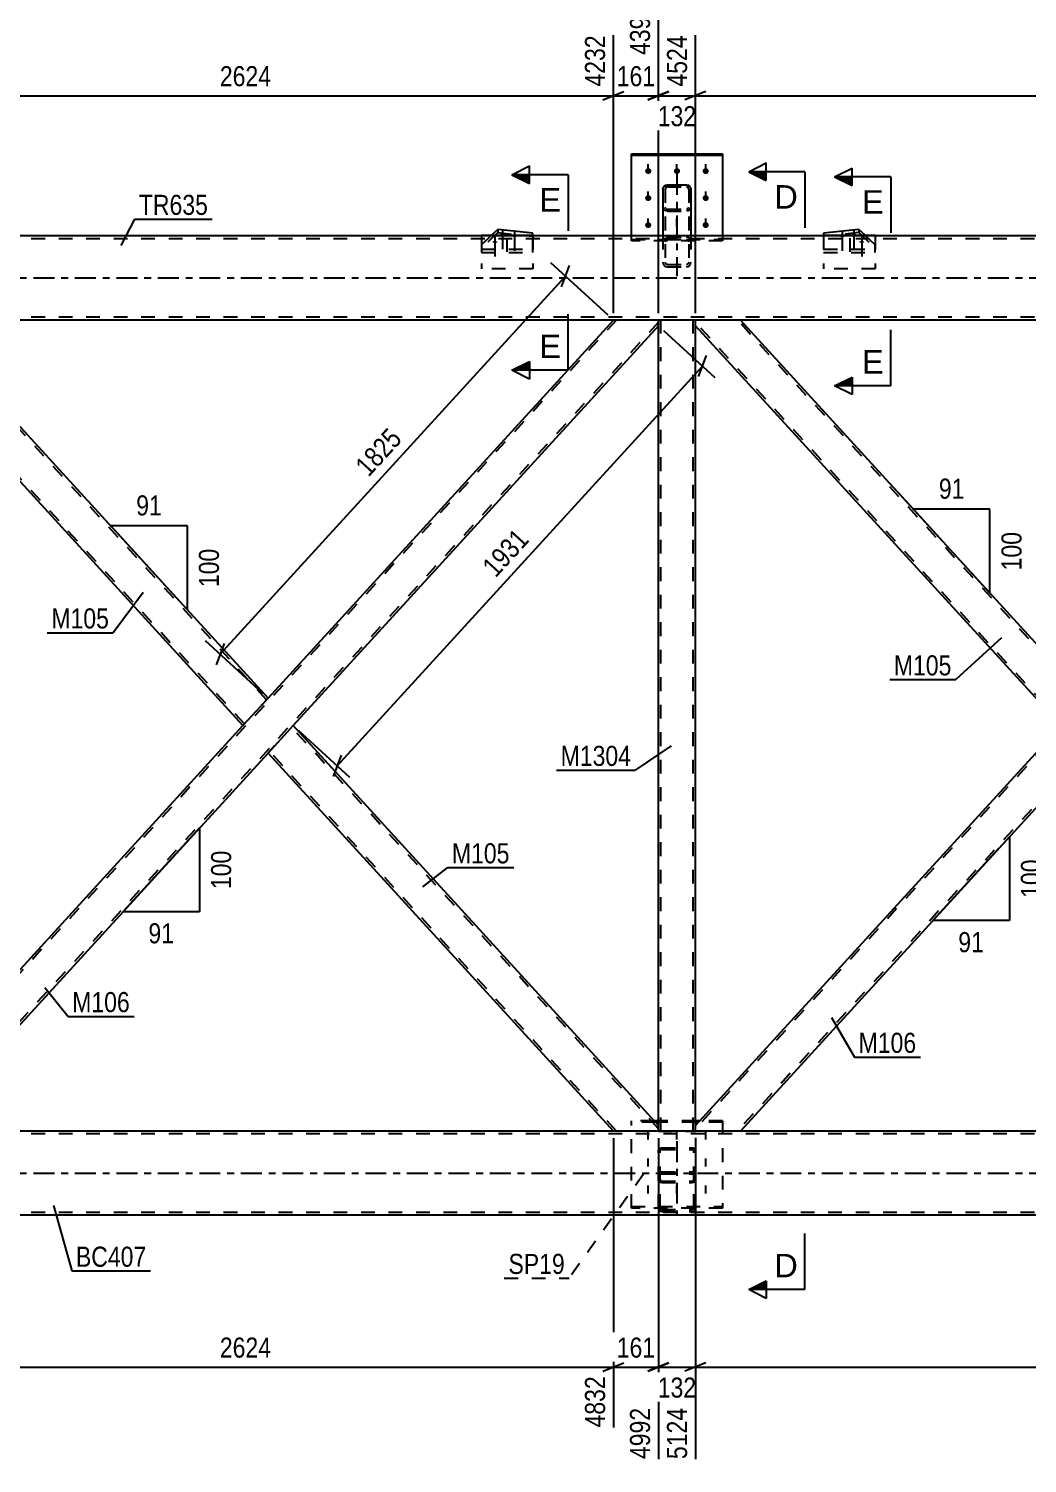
# Model space of a CAD drawing. Header units: millimetres. Extents: x 0 to 841, y 0 to 594.
# Drawn here: x 205 to 347.5, y 286.8 to 491.2 of the extents above; entities that cross this region are included whole.
import ezdxf

# ---------------------------------------------------------------- set-up
doc = ezdxf.new("R2010")
doc.units = ezdxf.units.MM
doc.linetypes.add('DXK_LINE_DOT2', pattern=[3.9198, 1.9599, -1.9599])
doc.linetypes.add('DXK_LINE_DOT3', pattern=[5.9187, 2.979, -0.9799, 0.9799, -0.9799])
doc.styles.add('Arial', font='ARIAL.TTF', dxfattribs={"height": 0.2})
doc.styles.add('Arial Narrow', font='ARIALN.TTF', dxfattribs={"height": 0.2})

# ---------------------------------------------------------------- blocks, each defined once
blk = doc.blocks.new('Part-122570250-1605 - 1510')
at = {"color": 2, "linetype": 'Continuous'}
for p, q in [((318.42, 461.79), (318.42, 461.71)), ((318.42, 461.79), (325.78, 461.79)), ((325.78, 461.79), (325.78, 461.71))]:
    blk.add_line(p, q, dxfattribs=at)
at = {"color": 7, "linetype": 'DXK_LINE_DOT2'}
for p, q in [((318.42, 461.71), (318.42, 456.99)), ((325.78, 461.71), (325.78, 456.99)), ((325.78, 456.99), (318.42, 456.99))]:
    blk.add_line(p, q, dxfattribs=at)
blk = doc.blocks.new('Bolt-122570250-1542 - 1510')
at = {"linetype": 'Continuous'}
for points in [[(271.54, 460.72), (271.46, 460.73), (271.39, 460.73), (271.32, 460.75), (271.27, 460.76), (271.22, 460.79), (271.19, 460.81), (271.18, 460.83), (271.18, 460.86), (271.19, 460.89), (271.22, 460.91), (271.27, 460.93), (271.32, 460.95), (271.39, 460.96), (271.46, 460.97), (271.54, 460.97), (271.61, 460.97), (271.68, 460.96), (271.75, 460.95), (271.8, 460.93), (271.85, 460.91), (271.88, 460.89), (271.89, 460.86), (271.89, 460.83), (271.88, 460.81), (271.85, 460.79), (271.8, 460.76), (271.75, 460.75), (271.68, 460.73), (271.61, 460.73)], [(272.63, 461.75), (272.56, 461.76), (272.49, 461.76), (272.42, 461.78), (272.36, 461.79), (272.32, 461.81), (272.29, 461.84), (272.27, 461.86), (272.27, 461.89), (272.29, 461.91), (272.32, 461.94), (272.36, 461.96), (272.42, 461.98), (272.49, 461.99), (272.56, 462), (272.63, 462), (272.71, 462), (272.78, 461.99), (272.84, 461.98), (272.9, 461.96), (272.94, 461.94), (272.97, 461.91), (272.99, 461.89), (272.99, 461.86), (272.97, 461.84), (272.94, 461.81), (272.9, 461.79), (272.84, 461.78), (272.78, 461.76), (272.71, 461.76)], [(274.32, 461.54), (274.25, 461.54), (274.18, 461.55), (274.11, 461.57), (274.06, 461.58), (274.01, 461.6), (273.98, 461.63), (273.97, 461.65), (273.97, 461.68), (273.98, 461.7), (274.01, 461.73), (274.06, 461.75), (274.11, 461.76), (274.18, 461.78), (274.25, 461.79), (274.32, 461.79), (274.4, 461.79), (274.47, 461.78), (274.53, 461.76), (274.59, 461.75), (274.63, 461.73), (274.67, 461.7), (274.68, 461.68), (274.68, 461.65), (274.67, 461.63), (274.63, 461.6), (274.59, 461.58), (274.53, 461.57), (274.47, 461.55), (274.4, 461.54)]]:
    blk.add_hatch(color=1, dxfattribs=at).paths.add_polyline_path(points)
at = {"color": 1, "linetype": 'Continuous'}
for p, q in [((272.63, 462.63), (272.63, 459.81)), ((274.32, 462.42), (274.32, 459.6)), ((271.54, 461.6), (271.54, 458.78))]:
    blk.add_line(p, q, dxfattribs=at)
at = {"color": 1, "linetype": 'DXK_LINE_DOT2'}
blk.add_line((273.23, 461.39), (273.23, 458.57), dxfattribs=at)
blk = doc.blocks.new('Part-122570250-1672 - 1510')
at = {"color": 7, "linetype": 'DXK_LINE_DOT2'}
for p, q in [((405.54, 449.71), (300.14, 334.44)), ((411.53, 449.39), (306.13, 334.11)), ((411.53, 449.71), (405.11, 449.71)), ((355.84, 395.82), (352.26, 391.91)), ((359.41, 391.91), (355.84, 388)), ((306.57, 334.11), (300.14, 334.11))]:
    blk.add_line(p, q, dxfattribs=at)
at = {"color": 2, "linetype": 'Continuous'}
for p, q in [((405.11, 449.71), (355.84, 395.82)), ((411.53, 448.91), (359.41, 391.91)), ((411.53, 448.91), (411.53, 449.71)), ((352.26, 391.91), (300.14, 334.91)), ((355.84, 388), (306.57, 334.11)), ((300.14, 334.11), (300.14, 334.91))]:
    blk.add_line(p, q, dxfattribs=at)
blk = doc.blocks.new('Bolt-122570250-1544 - 1510')
at = {"color": 1, "linetype": 'DXK_LINE_DOT2'}
for p, q in [((293.4, 332.92), (293.4, 334.06)), ((297.5, 332.92), (297.5, 334.06)), ((301.6, 332.92), (301.6, 334.06)), ((293.4, 329.07), (293.4, 330.21)), ((301.6, 329.07), (301.6, 330.21)), ((293.4, 325.22), (293.4, 326.35)), ((297.5, 325.22), (297.5, 326.35)), ((301.6, 325.22), (301.6, 326.35))]:
    blk.add_line(p, q, dxfattribs=at)
blk = doc.blocks.new('Part-122570250-1600 - 1510')
at = {"color": 2, "linetype": 'Continuous'}
for p, q in [((269.6, 461.79), (269.6, 461.71)), ((269.6, 461.79), (276.96, 461.79)), ((276.96, 461.79), (276.96, 461.71))]:
    blk.add_line(p, q, dxfattribs=at)
at = {"color": 7, "linetype": 'DXK_LINE_DOT2'}
for p, q in [((269.6, 461.71), (269.6, 456.99)), ((276.96, 461.71), (276.96, 456.99)), ((276.96, 456.99), (269.6, 456.99))]:
    blk.add_line(p, q, dxfattribs=at)
blk = doc.blocks.new('Bolt-122570250-1543 - 1510')
at = {"linetype": 'Continuous'}
for points in [[(293.4, 471.36), (293.49, 471.35), (293.58, 471.33), (293.66, 471.28), (293.73, 471.23), (293.78, 471.16), (293.82, 471.08), (293.84, 470.99), (293.84, 470.91), (293.82, 470.82), (293.78, 470.74), (293.73, 470.67), (293.66, 470.61), (293.58, 470.57), (293.49, 470.54), (293.4, 470.54), (293.31, 470.54), (293.22, 470.57), (293.14, 470.61), (293.07, 470.67), (293.02, 470.74), (292.98, 470.82), (292.96, 470.91), (292.96, 470.99), (292.98, 471.08), (293.02, 471.16), (293.07, 471.23), (293.14, 471.28), (293.22, 471.33), (293.31, 471.35)], [(297.5, 471.36), (297.59, 471.35), (297.68, 471.33), (297.76, 471.28), (297.83, 471.23), (297.88, 471.16), (297.92, 471.08), (297.94, 470.99), (297.94, 470.91), (297.92, 470.82), (297.88, 470.74), (297.83, 470.67), (297.76, 470.61), (297.68, 470.57), (297.59, 470.54), (297.5, 470.54), (297.41, 470.54), (297.32, 470.57), (297.24, 470.61), (297.17, 470.67), (297.12, 470.74), (297.08, 470.82), (297.06, 470.91), (297.06, 470.99), (297.08, 471.08), (297.12, 471.16), (297.17, 471.23), (297.24, 471.28), (297.32, 471.33), (297.41, 471.35)], [(301.6, 471.36), (301.69, 471.35), (301.78, 471.33), (301.86, 471.28), (301.93, 471.23), (301.98, 471.16), (302.02, 471.08), (302.04, 470.99), (302.04, 470.91), (302.02, 470.82), (301.98, 470.74), (301.93, 470.67), (301.86, 470.61), (301.78, 470.57), (301.69, 470.54), (301.6, 470.54), (301.51, 470.54), (301.42, 470.57), (301.34, 470.61), (301.27, 470.67), (301.22, 470.74), (301.18, 470.82), (301.16, 470.91), (301.16, 470.99), (301.18, 471.08), (301.22, 471.16), (301.27, 471.23), (301.34, 471.28), (301.42, 471.33), (301.51, 471.35)], [(293.4, 467.51), (293.49, 467.5), (293.58, 467.47), (293.66, 467.43), (293.73, 467.37), (293.78, 467.3), (293.82, 467.22), (293.84, 467.14), (293.84, 467.05), (293.82, 466.97), (293.78, 466.89), (293.73, 466.82), (293.66, 466.76), (293.58, 466.72), (293.49, 466.69), (293.4, 466.68), (293.31, 466.69), (293.22, 466.72), (293.14, 466.76), (293.07, 466.82), (293.02, 466.89), (292.98, 466.97), (292.96, 467.05), (292.96, 467.14), (292.98, 467.22), (293.02, 467.3), (293.07, 467.37), (293.14, 467.43), (293.22, 467.47), (293.31, 467.5)], [(301.6, 467.51), (301.69, 467.5), (301.78, 467.47), (301.86, 467.43), (301.93, 467.37), (301.98, 467.3), (302.02, 467.22), (302.04, 467.14), (302.04, 467.05), (302.02, 466.97), (301.98, 466.89), (301.93, 466.82), (301.86, 466.76), (301.78, 466.72), (301.69, 466.69), (301.6, 466.68), (301.51, 466.69), (301.42, 466.72), (301.34, 466.76), (301.27, 466.82), (301.22, 466.89), (301.18, 466.97), (301.16, 467.05), (301.16, 467.14), (301.18, 467.22), (301.22, 467.3), (301.27, 467.37), (301.34, 467.43), (301.42, 467.47), (301.51, 467.5)], [(293.4, 463.66), (293.49, 463.65), (293.58, 463.62), (293.66, 463.58), (293.73, 463.52), (293.78, 463.45), (293.82, 463.37), (293.84, 463.29), (293.84, 463.2), (293.82, 463.12), (293.78, 463.04), (293.73, 462.97), (293.66, 462.91), (293.58, 462.87), (293.49, 462.84), (293.4, 462.83), (293.31, 462.84), (293.22, 462.87), (293.14, 462.91), (293.07, 462.97), (293.02, 463.04), (292.98, 463.12), (292.96, 463.2), (292.96, 463.29), (292.98, 463.37), (293.02, 463.45), (293.07, 463.52), (293.14, 463.58), (293.22, 463.62), (293.31, 463.65)], [(301.6, 463.66), (301.69, 463.65), (301.78, 463.62), (301.86, 463.58), (301.93, 463.52), (301.98, 463.45), (302.02, 463.37), (302.04, 463.29), (302.04, 463.2), (302.02, 463.12), (301.98, 463.04), (301.93, 462.97), (301.86, 462.91), (301.78, 462.87), (301.69, 462.84), (301.6, 462.83), (301.51, 462.84), (301.42, 462.87), (301.34, 462.91), (301.27, 462.97), (301.22, 463.04), (301.18, 463.12), (301.16, 463.2), (301.16, 463.29), (301.18, 463.37), (301.22, 463.45), (301.27, 463.52), (301.34, 463.58), (301.42, 463.62), (301.51, 463.65)]]:
    blk.add_hatch(color=1, dxfattribs=at).paths.add_polyline_path(points)
at = {"color": 1, "linetype": 'Continuous'}
for p, q in [((293.4, 470.77), (293.4, 471.91)), ((297.5, 470.77), (297.5, 471.91)), ((301.6, 470.77), (301.6, 471.91)), ((293.4, 466.92), (293.4, 468.05)), ((301.6, 466.92), (301.6, 468.05)), ((293.4, 463.07), (293.4, 464.2)), ((301.6, 463.07), (301.6, 464.2))]:
    blk.add_line(p, q, dxfattribs=at)
at = {"color": 1, "linetype": 'DXK_LINE_DOT2'}
blk.add_line((297.5, 463.07), (297.5, 464.2), dxfattribs=at)
blk = doc.blocks.new('Bolt-122570250-1545 - 1510')
at = {"linetype": 'Continuous'}
for points in [[(321.06, 461.54), (320.98, 461.54), (320.91, 461.55), (320.85, 461.56), (320.79, 461.58), (320.75, 461.6), (320.72, 461.63), (320.7, 461.65), (320.7, 461.68), (320.72, 461.7), (320.75, 461.73), (320.79, 461.75), (320.85, 461.76), (320.91, 461.78), (320.98, 461.78), (321.06, 461.79), (321.13, 461.78), (321.2, 461.78), (321.27, 461.76), (321.33, 461.75), (321.37, 461.73), (321.4, 461.7), (321.42, 461.68), (321.42, 461.65), (321.4, 461.63), (321.37, 461.6), (321.33, 461.58), (321.27, 461.56), (321.2, 461.55), (321.13, 461.54)], [(322.75, 461.75), (322.67, 461.76), (322.6, 461.76), (322.54, 461.78), (322.48, 461.79), (322.44, 461.81), (322.41, 461.84), (322.39, 461.86), (322.39, 461.89), (322.41, 461.91), (322.44, 461.94), (322.48, 461.96), (322.54, 461.98), (322.6, 461.99), (322.67, 462), (322.75, 462), (322.82, 462), (322.9, 461.99), (322.96, 461.98), (323.02, 461.96), (323.06, 461.94), (323.09, 461.91), (323.11, 461.89), (323.11, 461.86), (323.09, 461.84), (323.06, 461.81), (323.02, 461.79), (322.96, 461.78), (322.9, 461.76), (322.82, 461.76)], [(323.85, 460.72), (323.77, 460.73), (323.7, 460.73), (323.63, 460.75), (323.58, 460.76), (323.53, 460.79), (323.5, 460.81), (323.49, 460.83), (323.49, 460.86), (323.5, 460.89), (323.53, 460.91), (323.58, 460.93), (323.63, 460.95), (323.7, 460.96), (323.77, 460.97), (323.85, 460.97), (323.92, 460.97), (323.99, 460.96), (324.06, 460.95), (324.11, 460.93), (324.16, 460.91), (324.19, 460.89), (324.2, 460.86), (324.2, 460.83), (324.19, 460.81), (324.16, 460.79), (324.11, 460.76), (324.06, 460.75), (323.99, 460.73), (323.92, 460.73)]]:
    blk.add_hatch(color=1, dxfattribs=at).paths.add_polyline_path(points)
at = {"color": 1, "linetype": 'Continuous'}
for p, q in [((321.06, 462.42), (321.06, 459.6)), ((322.75, 462.63), (322.75, 459.81)), ((323.85, 461.6), (323.85, 458.78))]:
    blk.add_line(p, q, dxfattribs=at)
at = {"color": 1, "linetype": 'DXK_LINE_DOT2'}
blk.add_line((322.15, 461.39), (322.15, 458.57), dxfattribs=at)
blk = doc.blocks.new('Part-122570250-1610 - 1510')
at = {"color": 7, "linetype": 'DXK_LINE_DOT2'}
for p, q in [((291, 323.14), (291, 335.58)), ((294.25, 335.58), (291, 335.58)), ((300.14, 335.58), (294.86, 335.58)), ((304, 335.58), (300.75, 335.58)), ((304, 335.58), (304, 323.14)), ((294.45, 335.36), (291, 335.36)), ((300.14, 335.36), (294.86, 335.36)), ((304, 335.36), (300.55, 335.36)), ((291, 323.36), (304, 323.36)), ((304, 323.14), (291, 323.14))]:
    blk.add_line(p, q, dxfattribs=at)
at = {"color": 2, "linetype": 'Continuous'}
for p, q in [((294.86, 335.58), (294.25, 335.58)), ((300.75, 335.58), (300.14, 335.58)), ((294.86, 335.36), (294.45, 335.36)), ((300.55, 335.36), (300.14, 335.36))]:
    blk.add_line(p, q, dxfattribs=at)
blk = doc.blocks.new('Part-122570250-1611 - 1510')
at = {"color": 2, "linetype": 'Continuous'}
for p, q in [((291, 461.71), (291, 473.42)), ((291, 473.42), (304, 473.42)), ((291, 473.2), (304, 473.2)), ((304, 473.42), (304, 461.71))]:
    blk.add_line(p, q, dxfattribs=at)
at = {"color": 7, "linetype": 'DXK_LINE_DOT2'}
for p, q in [((291, 460.99), (291, 461.71)), ((291, 461.21), (304, 461.21)), ((304, 460.99), (291, 460.99)), ((304, 461.71), (304, 460.99))]:
    blk.add_line(p, q, dxfattribs=at)
blk = doc.blocks.new('Part-122570250-1612 - 1510')
at = {"color": 7, "linetype": 'DXK_LINE_DOT2'}
for p, q in [((294.86, 331.28), (294.9, 331.45)), ((294.86, 323.17), (294.86, 331.28)), ((294.9, 331.45), (295, 331.6)), ((295, 331.6), (295.16, 331.7)), ((295.12, 331.36), (295.1, 331.28)), ((295.1, 323.17), (295.1, 331.28)), ((295.17, 331.44), (295.12, 331.36)), ((295.16, 331.7), (295.34, 331.73)), ((295.25, 331.49), (295.17, 331.44)), ((295.34, 331.5), (295.25, 331.49)), ((295.34, 331.73), (299.66, 331.73)), ((295.34, 331.5), (299.66, 331.5)), ((299.66, 331.73), (299.85, 331.7)), ((299.75, 331.49), (299.66, 331.5)), ((299.83, 331.44), (299.75, 331.49)), ((299.88, 331.36), (299.83, 331.44)), ((299.85, 331.7), (300, 331.6)), ((299.9, 331.28), (299.88, 331.36)), ((299.9, 323.17), (299.9, 331.28)), ((300, 331.6), (300.1, 331.45)), ((300.1, 331.45), (300.14, 331.28)), ((300.14, 323.17), (300.14, 331.28)), ((294.9, 327.97), (294.86, 327.77)), ((294.9, 327.05), (294.86, 327.22)), ((295.1, 327.77), (295.12, 327.87)), ((295.1, 327.22), (295.12, 327.13)), ((295.12, 327.87), (295.17, 327.95)), ((295.34, 328.28), (295.16, 328.24)), ((295.17, 327.95), (295.25, 328.01)), ((295.25, 328.01), (295.34, 328.03)), ((295.34, 328.28), (299.66, 328.28)), ((295.34, 328.03), (299.66, 328.03)), ((299.85, 328.24), (299.66, 328.28)), ((299.66, 328.03), (299.75, 328.01)), ((299.75, 328.01), (299.83, 327.95)), ((299.83, 327.95), (299.88, 327.87)), ((299.88, 327.87), (299.9, 327.77)), ((299.88, 327.13), (299.9, 327.22)), ((300.14, 327.77), (300.1, 327.97)), ((300.14, 327.22), (300.1, 327.05)), ((295, 326.9), (294.9, 327.05)), ((295.16, 326.8), (295, 326.9)), ((295.12, 327.13), (295.17, 327.06)), ((295.34, 326.77), (295.16, 326.8)), ((295.17, 327.06), (295.25, 327.01)), ((295.25, 327.01), (295.34, 326.99)), ((295.34, 326.99), (299.66, 326.99)), ((295.34, 326.77), (299.66, 326.77)), ((299.66, 326.99), (299.75, 327.01)), ((299.85, 326.8), (299.66, 326.77)), ((299.75, 327.01), (299.83, 327.06)), ((299.83, 327.06), (299.88, 327.13)), ((300, 326.9), (299.85, 326.8)), ((300.1, 327.05), (300, 326.9)), ((294.86, 323.17), (294.9, 322.98)), ((295.12, 323.08), (295.1, 323.17)), ((299.9, 323.17), (299.88, 323.08)), ((300.1, 322.98), (300.14, 323.17)), ((295.17, 322.99), (295.12, 323.08)), ((295.16, 322.7), (295.34, 322.66)), ((295.25, 322.94), (295.17, 322.99)), ((295.34, 322.92), (295.25, 322.94)), ((295.34, 322.92), (299.66, 322.92)), ((295.34, 322.66), (299.66, 322.66)), ((299.75, 322.94), (299.66, 322.92)), ((299.66, 322.66), (299.85, 322.7)), ((299.83, 322.99), (299.75, 322.94)), ((299.88, 323.08), (299.83, 322.99))]:
    blk.add_line(p, q, dxfattribs=at)
at = {"color": 7, "linetype": 'DXK_LINE_DOT3'}
blk.add_line((297.5, 332.67), (297.5, 322.05), dxfattribs=at)
at = {"color": 7, "linetype": 'DXK_LINE_DOT2'}
for centre, start, end in [((295.36, 327.79), 114.32, 159.2417), ((299.64, 327.79), 20.7583, 65.68), ((295.36, 323.16), 200.7583, 245.68), ((299.64, 323.16), 294.32, 339.2417)]:
    blk.add_arc(centre, 0.496, start, end, dxfattribs=at)
blk = doc.blocks.new('Part-122570250-1613 - 1510')
at = {"color": 7, "linetype": 'DXK_LINE_DOT3'}
blk.add_line((297.5, 470.52), (297.5, 455.99), dxfattribs=at)
at = {"color": 2, "linetype": 'Continuous'}
for p, q in [((295.5, 468.37), (295.55, 468.6)), ((295.5, 468.37), (295.5, 461.71)), ((295.55, 468.6), (295.69, 468.8)), ((295.69, 468.8), (295.9, 468.93)), ((295.9, 468.93), (296.14, 468.98)), ((296.14, 468.98), (298.86, 468.98)), ((298.86, 468.98), (299.11, 468.93)), ((299.11, 468.93), (299.31, 468.8)), ((299.31, 468.8), (299.45, 468.6)), ((299.45, 468.6), (299.5, 468.37)), ((299.5, 468.37), (299.5, 461.71))]:
    blk.add_line(p, q, dxfattribs=at)
at = {"color": 7, "linetype": 'DXK_LINE_DOT2'}
for p, q in [((295.85, 468.49), (295.82, 468.37)), ((295.82, 468.37), (295.82, 457.96)), ((295.92, 468.59), (295.85, 468.49)), ((296.02, 468.65), (295.92, 468.59)), ((296.14, 468.68), (296.02, 468.65)), ((296.14, 468.68), (298.86, 468.68)), ((298.98, 468.65), (298.86, 468.68)), ((299.09, 468.59), (298.98, 468.65)), ((299.16, 468.49), (299.09, 468.59)), ((299.18, 468.37), (299.16, 468.49)), ((299.18, 468.37), (299.18, 457.96)), ((295.55, 465.59), (295.5, 465.82)), ((295.69, 465.39), (295.55, 465.59)), ((295.9, 465.26), (295.69, 465.39)), ((295.85, 465.7), (295.82, 465.82)), ((295.9, 465.63), (295.85, 465.7)), ((295.92, 465.61), (295.9, 465.63)), ((296.14, 465.22), (295.9, 465.26)), ((295.92, 465.61), (296.02, 465.54)), ((296.02, 465.54), (296.14, 465.52)), ((296.14, 465.52), (298.86, 465.52)), ((296.14, 465.22), (298.86, 465.22)), ((298.86, 465.52), (298.98, 465.54)), ((299.11, 465.26), (298.86, 465.22)), ((298.98, 465.54), (299.09, 465.61)), ((299.09, 465.61), (299.11, 465.63)), ((299.11, 465.63), (299.16, 465.7)), ((299.31, 465.39), (299.11, 465.26)), ((299.16, 465.7), (299.18, 465.82)), ((299.45, 465.59), (299.31, 465.39)), ((299.5, 465.82), (299.45, 465.59)), ((295.5, 461.71), (295.5, 457.96)), ((295.54, 461.07), (295.5, 460.86)), ((295.55, 461.12), (295.54, 461.07)), ((295.82, 460.86), (295.85, 460.99)), ((296.14, 461.54), (295.9, 461.49)), ((296.02, 461.17), (296.14, 461.2)), ((296.14, 461.54), (298.86, 461.54)), ((296.14, 461.2), (298.86, 461.2)), ((299.11, 461.49), (298.86, 461.54)), ((298.86, 461.2), (298.98, 461.17)), ((299.16, 460.99), (299.18, 460.86)), ((299.46, 461.07), (299.45, 461.12)), ((299.5, 460.86), (299.46, 461.07)), ((299.5, 461.71), (299.5, 457.96)), ((295.5, 457.96), (295.55, 457.7)), ((295.85, 457.83), (295.82, 457.96)), ((295.9, 457.33), (296.14, 457.28)), ((296.14, 457.62), (296.02, 457.65)), ((296.14, 457.62), (298.86, 457.62)), ((296.14, 457.28), (298.86, 457.28)), ((298.98, 457.65), (298.86, 457.62)), ((298.86, 457.28), (299.11, 457.33)), ((299.18, 457.96), (299.16, 457.83)), ((299.45, 457.7), (299.5, 457.96))]:
    blk.add_line(p, q, dxfattribs=at)
for centre, radius, start, end in [((296.16, 460.87), 0.331, 114.3199, 159.2416), ((298.85, 460.87), 0.331, 20.7584, 65.6801), ((298.83, 460.88), 0.662, 20.7584, 65.6801), ((296.17, 457.94), 0.662, 200.7584, 245.6801), ((296.16, 457.95), 0.331, 200.7584, 245.6801), ((298.85, 457.95), 0.331, 294.3199, 339.2416), ((298.83, 457.94), 0.662, 294.3199, 339.2416)]:
    blk.add_arc(centre, radius, start, end, dxfattribs=at)
blk = doc.blocks.new('Part-122570250-1568 - 1510')
at = {"color": 2, "linetype": 'Continuous'}
for p, q in [((658.14, 334.11), (170.2, 334.11)), ((658.14, 322.11), (170.2, 322.11))]:
    blk.add_line(p, q, dxfattribs=at)
at = {"color": 7, "linetype": 'DXK_LINE_DOT2'}
for p, q in [((658.14, 333.71), (170.2, 333.71)), ((658.14, 322.51), (170.2, 322.51))]:
    blk.add_line(p, q, dxfattribs=at)
at = {"color": 7, "linetype": 'DXK_LINE_DOT3'}
blk.add_line((170.2, 328.11), (658.14, 328.11), dxfattribs=at)
blk = doc.blocks.new('Part-122570250-1647 - 1510')
at = {"color": 7, "linetype": 'DXK_LINE_DOT2'}
for p, q in [((288.87, 449.71), (183.48, 334.44)), ((294.86, 449.39), (189.46, 334.11)), ((294.86, 449.71), (288.44, 449.71)), ((235.59, 391.91), (239.17, 395.82)), ((242.75, 391.91), (239.17, 388)), ((189.9, 334.11), (183.48, 334.11))]:
    blk.add_line(p, q, dxfattribs=at)
at = {"color": 2, "linetype": 'Continuous'}
for p, q in [((288.44, 449.71), (239.17, 395.82)), ((294.86, 448.91), (242.75, 391.91)), ((294.86, 448.91), (294.86, 449.71)), ((183.48, 334.91), (235.59, 391.91)), ((189.9, 334.11), (239.17, 388)), ((183.48, 334.11), (183.48, 334.91))]:
    blk.add_line(p, q, dxfattribs=at)
blk = doc.blocks.new('Part-122570250-1583 - 1510')
at = {"color": 2, "linetype": 'Continuous'}
for p, q in [((658.14, 461.71), (170.2, 461.71)), ((658.14, 449.71), (170.2, 449.71))]:
    blk.add_line(p, q, dxfattribs=at)
at = {"color": 7, "linetype": 'DXK_LINE_DOT2'}
for p, q in [((658.14, 461.31), (170.2, 461.31)), ((658.14, 450.11), (170.2, 450.11))]:
    blk.add_line(p, q, dxfattribs=at)
at = {"color": 7, "linetype": 'DXK_LINE_DOT3'}
blk.add_line((170.2, 455.71), (658.14, 455.71), dxfattribs=at)
blk = doc.blocks.new('Part-122570250-1662 - 1510')
at = {"color": 2, "linetype": 'Continuous'}
for p, q in [((183.48, 448.91), (183.48, 449.71)), ((235.59, 391.91), (183.48, 448.91)), ((239.17, 395.82), (189.9, 449.71)), ((238.74, 395.35), (235.59, 391.91)), ((239.04, 395.69), (238.74, 395.35)), ((239.17, 395.82), (239.04, 395.69))]:
    blk.add_line(p, q, dxfattribs=at)
at = {"color": 7, "linetype": 'DXK_LINE_DOT2'}
for p, q in [((189.9, 449.71), (183.48, 449.71)), ((235.81, 392.15), (183.48, 449.39)), ((238.95, 395.59), (189.46, 449.71)), ((238.9, 395.53), (238.74, 395.35)), ((239.04, 395.69), (238.95, 395.59)), ((235.81, 392.15), (235.82, 392.17))]:
    blk.add_line(p, q, dxfattribs=at)
blk = doc.blocks.new('Part-122570250-1667 - 1510')
at = {"color": 2, "linetype": 'Continuous'}
for p, q in [((300.14, 448.91), (300.14, 449.71)), ((352.26, 391.91), (300.14, 448.91)), ((355.84, 395.82), (306.56, 449.71)), ((355.4, 395.35), (352.26, 391.91)), ((355.71, 395.69), (355.4, 395.35)), ((355.84, 395.82), (355.71, 395.69))]:
    blk.add_line(p, q, dxfattribs=at)
at = {"color": 7, "linetype": 'DXK_LINE_DOT2'}
for p, q in [((306.56, 449.71), (300.14, 449.71)), ((352.48, 392.15), (300.14, 449.39)), ((355.62, 395.59), (306.13, 449.71)), ((355.57, 395.53), (355.4, 395.35)), ((355.71, 395.69), (355.62, 395.59)), ((352.48, 392.15), (352.49, 392.17))]:
    blk.add_line(p, q, dxfattribs=at)
blk = doc.blocks.new('Part-122570250-1722 - 1510')
at = {"color": 7, "linetype": 'DXK_LINE_DOT2'}
for p, q in [((300.14, 449.71), (294.86, 449.71)), ((294.86, 448.91), (294.86, 449.71)), ((295.18, 334.11), (295.18, 449.71)), ((299.82, 334.11), (299.82, 449.71)), ((300.14, 448.91), (300.14, 449.71)), ((294.86, 334.11), (294.86, 334.91)), ((294.86, 334.11), (300.14, 334.11)), ((300.14, 334.11), (300.14, 334.91))]:
    blk.add_line(p, q, dxfattribs=at)
at = {"color": 2, "linetype": 'Continuous'}
for p, q in [((294.86, 334.91), (294.86, 448.91)), ((300.14, 334.91), (300.14, 448.91))]:
    blk.add_line(p, q, dxfattribs=at)
blk = doc.blocks.new('Part-122570250-1732 - 1510')
at = {"color": 2, "linetype": 'Continuous'}
for p, q in [((242.75, 391.91), (239.17, 388)), ((294.86, 334.91), (242.75, 391.91)), ((288.44, 334.11), (239.17, 388)), ((294.86, 334.11), (294.86, 334.91))]:
    blk.add_line(p, q, dxfattribs=at)
at = {"color": 7, "linetype": 'DXK_LINE_DOT2'}
for p, q in [((294.86, 334.44), (242.53, 391.67)), ((239.39, 388.24), (239.4, 388.25)), ((288.87, 334.11), (239.39, 388.24)), ((294.86, 334.11), (288.44, 334.11)), ((294.86, 334.11), (294.86, 334.14))]:
    blk.add_line(p, q, dxfattribs=at)
blk = doc.blocks.new('Part-122570250-1807 - 1510')
at = {"color": 7, "linetype": 'DXK_LINE_DOT2'}
for p, q in [((271.93, 462.17), (269.6, 459.98)), ((271.93, 462.62), (271.93, 462.17)), ((271.93, 462.17), (276.96, 461.65)), ((271.05, 461.79), (269.6, 460.43)), ((269.6, 460.43), (269.6, 459.35)), ((276.96, 459.35), (276.96, 461.79)), ((269.6, 459.8), (276.96, 459.8)), ((269.6, 459.35), (276.96, 459.35))]:
    blk.add_line(p, q, dxfattribs=at)
at = {"color": 2, "linetype": 'Continuous'}
for p, q in [((271.93, 462.62), (271.05, 461.79)), ((276.96, 462.1), (271.93, 462.62)), ((276.96, 461.79), (276.96, 462.1))]:
    blk.add_line(p, q, dxfattribs=at)
blk = doc.blocks.new('Part-122570250-1810 - 1510')
at = {"color": 2, "linetype": 'Continuous'}
for p, q in [((323.45, 462.62), (318.42, 462.1)), ((324.33, 461.79), (323.45, 462.62)), ((318.42, 462.1), (318.42, 461.79))]:
    blk.add_line(p, q, dxfattribs=at)
at = {"color": 7, "linetype": 'DXK_LINE_DOT2'}
for p, q in [((323.45, 462.17), (318.42, 461.65)), ((323.45, 462.62), (323.45, 462.17)), ((323.45, 462.17), (325.78, 459.98)), ((318.42, 461.79), (318.42, 459.35)), ((325.78, 460.43), (324.33, 461.79)), ((325.78, 459.35), (325.78, 460.43)), ((318.42, 459.8), (325.78, 459.8)), ((318.42, 459.35), (325.78, 459.35))]:
    blk.add_line(p, q, dxfattribs=at)
blk = doc.blocks.new('StraightDimension-122570250-2180 - 1510')
at = {"color": 7, "linetype": 'Continuous'}
for p, q in [((294.86, 450.71), (294.86, 494.8)), ((288.44, 450.71), (288.44, 490.3)), ((286.94, 481.09), (289.94, 482.29)), ((288.44, 481.69), (294.86, 481.69)), ((296.36, 482.29), (293.36, 481.09))]:
    blk.add_line(p, q, dxfattribs=at)
at = {"color": 0}
blk.add_wipeout([(294.99, 482.44), (294.99, 486.64), (288.31, 486.64), (288.31, 482.44)], dxfattribs=at)
at = {"color": 0, "linetype": 'Continuous'}
blk.add_wipeout([(294.26, 495.4), (290.06, 495.4), (290.06, 486.89), (294.26, 486.89)], dxfattribs=at)
at = {"color": 3, "linetype": 'Continuous', "style": 'Arial Narrow'}
blk.add_text('4392', height=2.863, rotation=90.0002, dxfattribs=at).set_placement((293.66, 487.49))
at = {"color": 3, "style": 'Arial Narrow'}
blk.add_text('161', height=2.863, dxfattribs=at).set_placement((288.91, 483.04))
blk = doc.blocks.new('AngleDimension-122570250-1820 - 1510')
at = {"color": 7, "linetype": 'Continuous'}
for p, q in [((226.48, 409.7), (216.74, 420.36)), ((227.67, 420.36), (216.74, 420.36)), ((227.67, 408.4), (216.74, 420.36)), ((227.67, 408.4), (227.67, 420.36))]:
    blk.add_line(p, q, dxfattribs=at)
at = {"color": 0}
for points in [[(224.63, 421.26), (224.63, 425.46), (219.77, 425.46), (219.77, 421.26)], [(232.77, 417.72), (228.57, 417.72), (228.57, 411.04), (232.77, 411.04)]]:
    blk.add_wipeout(points, dxfattribs=at)
at = {"color": 3, "style": 'Arial Narrow'}
blk.add_text('91', height=2.863, dxfattribs=at).set_placement((220.37, 421.86))
blk.add_text('100', height=2.863, rotation=90.0002, dxfattribs=at).set_placement((232.17, 411.64))
blk = doc.blocks.new('StraightDimension-122570250-2169 - 1510')
at = {"color": 7, "linetype": 'Continuous'}
for p, q in [((183.48, 450.71), (183.48, 494.8)), ((288.44, 450.71), (288.44, 490.3)), ((184.98, 482.29), (181.98, 481.09)), ((183.48, 481.69), (288.44, 481.69)), ((286.94, 481.09), (289.94, 482.29))]:
    blk.add_line(p, q, dxfattribs=at)
at = {"color": 0, "linetype": 'Continuous'}
blk.add_wipeout([(287.84, 490.9), (283.64, 490.9), (283.64, 482.39), (287.84, 482.39)], dxfattribs=at)
at = {"color": 0}
blk.add_wipeout([(240.21, 482.44), (240.21, 486.64), (231.7, 486.64), (231.7, 482.44)], dxfattribs=at)
at = {"color": 3, "linetype": 'Continuous', "style": 'Arial Narrow'}
blk.add_text('4232', height=2.863, rotation=90.0002, dxfattribs=at).set_placement((287.24, 482.99))
at = {"color": 3, "style": 'Arial Narrow'}
blk.add_text('2624', height=2.863, dxfattribs=at).set_placement((232.3, 483.04))
blk = doc.blocks.new('StraightDimension-122570250-2191 - 1510')
at = {"color": 7, "linetype": 'Continuous'}
for p, q in [((294.86, 450.71), (294.86, 494.8)), ((300.14, 450.71), (300.14, 490.3)), ((293.36, 481.09), (296.36, 482.29)), ((294.86, 481.69), (300.14, 481.69)), ((301.64, 482.29), (298.64, 481.09))]:
    blk.add_line(p, q, dxfattribs=at)
at = {"color": 0, "linetype": 'Continuous'}
blk.add_wipeout([(299.54, 490.9), (295.34, 490.9), (295.34, 482.39), (299.54, 482.39)], dxfattribs=at)
at = {"color": 0}
blk.add_wipeout([(300.84, 476.74), (300.84, 480.94), (294.16, 480.94), (294.16, 476.74)], dxfattribs=at)
at = {"color": 3, "linetype": 'Continuous', "style": 'Arial Narrow'}
blk.add_text('4524', height=2.863, rotation=90.0002, dxfattribs=at).set_placement((298.94, 482.99))
at = {"color": 3, "style": 'Arial Narrow'}
blk.add_text('132', height=2.863, dxfattribs=at).set_placement((294.76, 477.34))
blk = doc.blocks.new('StraightDimension-122570250-2199 - 1510')
at = {"color": 7, "linetype": 'Continuous'}
for p, q in [((300.14, 450.71), (300.14, 490.3)), ((405.11, 450.71), (405.11, 490.3)), ((301.64, 482.29), (298.64, 481.09)), ((300.14, 481.69), (405.11, 481.69)), ((403.61, 481.09), (406.61, 482.29))]:
    blk.add_line(p, q, dxfattribs=at)
at = {"color": 0, "linetype": 'Continuous'}
blk.add_wipeout([(404.51, 490.9), (400.31, 490.9), (400.31, 482.39), (404.51, 482.39)], dxfattribs=at)
at = {"color": 0}
blk.add_wipeout([(356.88, 482.44), (356.88, 486.64), (348.37, 486.64), (348.37, 482.44)], dxfattribs=at)
at = {"color": 3, "linetype": 'Continuous', "style": 'Arial Narrow'}
blk.add_text('7148', height=2.863, rotation=90.0002, dxfattribs=at).set_placement((403.91, 482.99))
at = {"color": 3, "style": 'Arial Narrow'}
blk.add_text('2624', height=2.863, dxfattribs=at).set_placement((348.97, 483.04))
blk = doc.blocks.new('StraightDimension-122570250-2239 - 1510')
at = {"color": 7, "linetype": 'Continuous'}
for p, q in [((183.48, 333.11), (183.48, 291.86)), ((288.44, 333.11), (288.44, 291.86)), ((184.98, 301.07), (181.98, 299.87)), ((286.94, 299.87), (289.94, 301.07)), ((183.48, 300.47), (288.44, 300.47))]:
    blk.add_line(p, q, dxfattribs=at)
at = {"color": 0}
blk.add_wipeout([(240.21, 301.22), (240.21, 305.42), (231.7, 305.42), (231.7, 301.22)], dxfattribs=at)
at = {"color": 0, "linetype": 'Continuous'}
blk.add_wipeout([(287.84, 299.77), (283.64, 299.77), (283.64, 291.26), (287.84, 291.26)], dxfattribs=at)
at = {"color": 3, "style": 'Arial Narrow'}
blk.add_text('2624', height=2.863, dxfattribs=at).set_placement((232.3, 301.82))
at = {"color": 3, "linetype": 'Continuous', "style": 'Arial Narrow'}
blk.add_text('4832', height=2.863, rotation=90.0002, dxfattribs=at).set_placement((287.24, 291.86))
blk = doc.blocks.new('StraightDimension-122570250-2251 - 1510')
at = {"color": 7, "linetype": 'Continuous'}
for p, q in [((288.44, 333.11), (288.44, 291.86)), ((294.86, 333.11), (294.86, 287.36)), ((286.94, 299.87), (289.94, 301.07)), ((296.36, 301.07), (293.36, 299.87)), ((288.44, 300.47), (294.86, 300.47))]:
    blk.add_line(p, q, dxfattribs=at)
at = {"color": 0}
blk.add_wipeout([(294.99, 301.22), (294.99, 305.42), (288.31, 305.42), (288.31, 301.22)], dxfattribs=at)
at = {"color": 0, "linetype": 'Continuous'}
blk.add_wipeout([(294.26, 295.27), (290.06, 295.27), (290.06, 286.76), (294.26, 286.76)], dxfattribs=at)
at = {"color": 3, "style": 'Arial Narrow'}
blk.add_text('161', height=2.863, dxfattribs=at).set_placement((288.91, 301.82))
at = {"color": 3, "linetype": 'Continuous', "style": 'Arial Narrow'}
blk.add_text('4992', height=2.863, rotation=90.0002, dxfattribs=at).set_placement((293.66, 287.36))
blk = doc.blocks.new('StraightDimension-122570250-2263 - 1510')
at = {"color": 7, "linetype": 'Continuous'}
for p, q in [((294.86, 333.11), (294.86, 287.36)), ((300.14, 333.13), (300.14, 287.36)), ((293.36, 299.87), (296.36, 301.07)), ((301.64, 301.07), (298.64, 299.87)), ((294.86, 300.47), (300.14, 300.47))]:
    blk.add_line(p, q, dxfattribs=at)
at = {"color": 0}
blk.add_wipeout([(300.84, 295.52), (300.84, 299.72), (294.16, 299.72), (294.16, 295.52)], dxfattribs=at)
at = {"color": 0, "linetype": 'Continuous'}
blk.add_wipeout([(299.54, 295.27), (295.34, 295.27), (295.34, 286.76), (299.54, 286.76)], dxfattribs=at)
at = {"color": 3, "style": 'Arial Narrow'}
blk.add_text('132', height=2.863, dxfattribs=at).set_placement((294.76, 296.12))
at = {"color": 3, "linetype": 'Continuous', "style": 'Arial Narrow'}
blk.add_text('5124', height=2.863, rotation=90.0002, dxfattribs=at).set_placement((298.94, 287.36))
blk = doc.blocks.new('StraightDimension-122570250-2272 - 1510')
at = {"color": 7, "linetype": 'Continuous'}
for p, q in [((300.14, 333.13), (300.14, 287.36)), ((405.11, 333.11), (405.11, 291.86)), ((301.64, 301.07), (298.64, 299.87)), ((403.61, 299.87), (406.61, 301.07)), ((300.14, 300.47), (405.11, 300.47))]:
    blk.add_line(p, q, dxfattribs=at)
at = {"color": 0}
blk.add_wipeout([(356.88, 301.22), (356.88, 305.42), (348.37, 305.42), (348.37, 301.22)], dxfattribs=at)
at = {"color": 0, "linetype": 'Continuous'}
blk.add_wipeout([(404.51, 299.77), (400.31, 299.77), (400.31, 291.26), (404.51, 291.26)], dxfattribs=at)
at = {"color": 3, "style": 'Arial Narrow'}
blk.add_text('2624', height=2.863, dxfattribs=at).set_placement((348.97, 301.82))
at = {"color": 3, "linetype": 'Continuous', "style": 'Arial Narrow'}
blk.add_text('7748', height=2.863, rotation=90.0002, dxfattribs=at).set_placement((403.91, 291.86))
blk = doc.blocks.new('StraightDimension-122570250-2372 - 1510')
at = {"color": 7, "linetype": 'Continuous'}
for p, q in [((295.6, 448.24), (302.92, 441.54)), ((300.58, 441.65), (301.72, 444.67)), ((249.03, 386.16), (301.15, 443.16)), ((243.48, 391.24), (250.8, 384.54)), ((249.6, 387.67), (248.46, 384.65))]:
    blk.add_line(p, q, dxfattribs=at)
at = {"color": 0}
blk.add_wipeout([(277.41, 418.31), (274.31, 421.14), (268.57, 414.86), (271.67, 412.03)], dxfattribs=at)
at = {"color": 3, "style": 'Arial Narrow'}
blk.add_text('1931', height=2.863, rotation=47.5612, dxfattribs=at).set_placement((271.63, 412.88))
blk = doc.blocks.new('StraightDimension-122570250-2404 - 1510')
at = {"color": 7, "linetype": 'Continuous'}
for p, q in [((287.7, 450.39), (279.5, 457.89)), ((281.03, 454.45), (282.17, 457.48)), ((232.33, 402.08), (281.6, 455.97)), ((238.43, 396.5), (230.23, 404)), ((232.9, 403.59), (231.76, 400.56))]:
    blk.add_line(p, q, dxfattribs=at)
at = {"color": 0}
blk.add_wipeout([(259.28, 432.67), (256.19, 435.5), (250.44, 429.22), (253.54, 426.39)], dxfattribs=at)
at = {"color": 3, "style": 'Arial Narrow'}
blk.add_text('1825', height=2.863, rotation=47.5612, dxfattribs=at).set_placement((253.5, 427.23))
blk = doc.blocks.new('AngleDimension-122570250-8932 - 1510')
at = {"color": 7, "linetype": 'Continuous'}
for p, q in [((229.41, 377.32), (218.48, 365.37)), ((229.41, 377.32), (229.41, 365.37)), ((224.99, 372.5), (218.48, 365.37)), ((229.41, 365.37), (218.48, 365.37))]:
    blk.add_line(p, q, dxfattribs=at)
at = {"color": 0}
for points in [[(234.51, 374.69), (230.31, 374.69), (230.31, 368), (234.51, 368)], [(226.37, 360.27), (226.37, 364.47), (221.51, 364.47), (221.51, 360.27)]]:
    blk.add_wipeout(points, dxfattribs=at)
at = {"color": 3, "style": 'Arial Narrow'}
blk.add_text('100', height=2.863, rotation=90.0002, dxfattribs=at).set_placement((233.91, 368.6))
blk.add_text('91', height=2.863, dxfattribs=at).set_placement((222.11, 360.87))
blk = doc.blocks.new('AngleDimension-122570250-8946 - 1510')
at = {"color": 7, "linetype": 'Continuous'}
for p, q in [((327.85, 426.43), (331.22, 422.75)), ((342.15, 422.75), (331.22, 422.75)), ((342.15, 410.79), (331.22, 422.75)), ((342.15, 410.79), (342.15, 422.75))]:
    blk.add_line(p, q, dxfattribs=at)
at = {"color": 0}
for points in [[(339.11, 423.65), (339.11, 427.85), (334.26, 427.85), (334.26, 423.65)], [(347.25, 420.11), (343.05, 420.11), (343.05, 413.43), (347.25, 413.43)]]:
    blk.add_wipeout(points, dxfattribs=at)
at = {"color": 3, "style": 'Arial Narrow'}
blk.add_text('91', height=2.863, dxfattribs=at).set_placement((334.86, 424.25))
blk.add_text('100', height=2.863, rotation=90.0002, dxfattribs=at).set_placement((346.65, 414.03))
blk = doc.blocks.new('AngleDimension-122570250-8961 - 1510')
at = {"color": 7, "linetype": 'Continuous'}
for p, q in [((344.93, 376.07), (333.99, 364.11)), ((343.38, 374.38), (333.99, 364.11)), ((344.93, 376.07), (344.93, 364.11)), ((344.93, 364.11), (333.99, 364.11))]:
    blk.add_line(p, q, dxfattribs=at)
at = {"color": 0}
for points in [[(350.03, 373.43), (345.83, 373.43), (345.83, 366.75), (350.03, 366.75)], [(341.89, 359.01), (341.89, 363.21), (337.03, 363.21), (337.03, 359.01)]]:
    blk.add_wipeout(points, dxfattribs=at)
at = {"color": 3, "style": 'Arial Narrow'}
blk.add_text('100', height=2.863, rotation=90.0002, dxfattribs=at).set_placement((349.43, 367.35))
blk.add_text('91', height=2.863, dxfattribs=at).set_placement((337.63, 359.61))
blk = doc.blocks.new('Mark-122570250-1643 - 1510')
at = {"color": 0}
blk.add_wipeout([(219.46, 351.06), (219.46, 354.06), (211.24, 354.06), (211.24, 351.06)], dxfattribs=at)
blk.add_wipeout([(219.46, 351.06), (219.46, 354.06), (211.24, 354.06), (211.24, 351.06)], dxfattribs=at)
at = {"color": 30, "linetype": 'Continuous'}
for p, q in [((207.32, 354.58), (210.64, 350.46)), ((210.64, 350.46), (220.06, 350.46))]:
    blk.add_line(p, q, dxfattribs=at)
at = {"color": 3, "style": 'Arial Narrow'}
blk.add_text('M106', height=2.863, dxfattribs=at).set_placement((211.24, 351.06))
blk = doc.blocks.new('Mark-122570250-1579 - 1510')
at = {"color": 0}
blk.add_wipeout([(230.61, 464.7), (230.61, 467.7), (220.75, 467.7), (220.75, 464.7)], dxfattribs=at)
blk.add_wipeout([(230.61, 464.7), (230.61, 467.7), (220.75, 467.7), (220.75, 464.7)], dxfattribs=at)
at = {"color": 30, "linetype": 'Continuous'}
for p, q in [((218.22, 460.34), (220.15, 464.1)), ((220.15, 464.1), (231.21, 464.1))]:
    blk.add_line(p, q, dxfattribs=at)
at = {"color": 3, "style": 'Arial Narrow'}
blk.add_text('TR635', height=2.863, dxfattribs=at).set_placement((220.75, 464.7))
blk = doc.blocks.new('Mark-122570250-1606 - 1510')
at = {"color": 0}
blk.add_wipeout([(281.51, 313.75), (281.51, 316.75), (273.47, 316.75), (273.47, 313.75)], dxfattribs=at)
blk.add_wipeout([(281.51, 313.75), (281.51, 316.75), (273.47, 316.75), (273.47, 313.75)], dxfattribs=at)
at = {"color": 30, "linetype": 'DXK_LINE_DOT2'}
for p in [(292.72, 327.96), (272.87, 313.15)]:
    blk.add_line(p, (282.11, 313.15), dxfattribs=at)
at = {"color": 3, "style": 'Arial Narrow'}
blk.add_text('SP19', height=2.863, dxfattribs=at).set_placement((273.47, 313.75))
blk = doc.blocks.new('SectionMark-122570250-10342 - 1510')
at = {"linetype": 'Continuous'}
for points in [[(322.49, 470.13), (322.49, 468.88), (319.99, 470.13)], [(322.49, 441.58), (322.49, 440.33), (319.99, 440.33)]]:
    blk.add_hatch(color=6, dxfattribs=at).paths.add_polyline_path(points)
at = {"color": 6, "linetype": 'Continuous'}
for p, q in [((319.99, 470.13), (322.49, 471.38)), ((322.49, 468.88), (322.49, 471.38)), ((327.99, 470.13), (319.99, 470.13)), ((319.99, 470.13), (322.49, 468.88)), ((319.99, 440.33), (322.49, 441.58)), ((327.99, 440.33), (319.99, 440.33)), ((322.49, 439.08), (319.99, 440.33)), ((322.49, 441.58), (322.49, 439.08))]:
    blk.add_line(p, q, dxfattribs=at)
at = {"color": 0, "linetype": 'Continuous'}
for points in [[(326.99, 464.88), (326.99, 468.38), (323.88, 468.38), (323.88, 464.88)], [(326.99, 442.08), (326.99, 445.58), (323.88, 445.58), (323.88, 442.08)]]:
    blk.add_wipeout(points, dxfattribs=at)
at = {"color": 6, "linetype": 'Continuous'}
for p, q in [((327.99, 470.13), (327.99, 462.13)), ((327.99, 440.33), (327.99, 448.33))]:
    blk.add_line(p, q, dxfattribs=at)
at = {"color": 3, "linetype": 'Continuous', "style": 'Arial'}
for p in [(323.88, 464.88), (323.88, 442.08)]:
    blk.add_text('E', height=3.34, dxfattribs=at).set_placement(p)
blk = doc.blocks.new('Mark-122570250-1564 - 1510')
at = {"color": 0}
blk.add_wipeout([(221.81, 314.77), (221.81, 317.77), (211.77, 317.77), (211.77, 314.77)], dxfattribs=at)
blk.add_wipeout([(221.81, 314.77), (221.81, 317.77), (211.77, 317.77), (211.77, 314.77)], dxfattribs=at)
at = {"color": 30, "linetype": 'Continuous'}
for p, q in [((208.59, 323.52), (211.17, 314.17)), ((211.17, 314.17), (222.41, 314.17))]:
    blk.add_line(p, q, dxfattribs=at)
at = {"color": 3, "style": 'Arial Narrow'}
blk.add_text('BC407', height=2.863, dxfattribs=at).set_placement((211.77, 314.77))
blk = doc.blocks.new('Mark-122570250-1658 - 1510')
at = {"color": 0}
blk.add_wipeout([(216.5, 405.75), (216.5, 408.75), (208.27, 408.75), (208.27, 405.75)], dxfattribs=at)
blk.add_wipeout([(216.5, 405.75), (216.5, 408.75), (208.27, 408.75), (208.27, 405.75)], dxfattribs=at)
at = {"color": 30, "linetype": 'Continuous'}
for p in [(221.34, 410.88), (207.67, 405.15)]:
    blk.add_line(p, (217.1, 405.15), dxfattribs=at)
at = {"color": 3, "style": 'Arial Narrow'}
blk.add_text('M105', height=2.863, dxfattribs=at).set_placement((208.27, 405.75))
blk = doc.blocks.new('Mark-122570250-1663 - 1510')
at = {"color": 0}
blk.add_wipeout([(336.66, 399.06), (336.66, 402.06), (328.44, 402.06), (328.44, 399.06)], dxfattribs=at)
blk.add_wipeout([(336.66, 399.06), (336.66, 402.06), (328.44, 402.06), (328.44, 399.06)], dxfattribs=at)
at = {"color": 30, "linetype": 'Continuous'}
for p in [(343.78, 404.43), (327.84, 398.46)]:
    blk.add_line(p, (337.26, 398.46), dxfattribs=at)
at = {"color": 3, "style": 'Arial Narrow'}
blk.add_text('M105', height=2.863, dxfattribs=at).set_placement((328.44, 399.06))
blk = doc.blocks.new('Mark-122570250-1668 - 1510')
at = {"color": 0}
blk.add_wipeout([(331.63, 345.26), (331.63, 348.26), (323.41, 348.26), (323.41, 345.26)], dxfattribs=at)
blk.add_wipeout([(331.63, 345.26), (331.63, 348.26), (323.41, 348.26), (323.41, 345.26)], dxfattribs=at)
at = {"color": 30, "linetype": 'Continuous'}
for p, q in [((319.52, 350.28), (322.81, 344.66)), ((322.81, 344.66), (332.23, 344.66))]:
    blk.add_line(p, q, dxfattribs=at)
at = {"color": 3, "style": 'Arial Narrow'}
blk.add_text('M106', height=2.863, dxfattribs=at).set_placement((323.41, 345.26))
blk = doc.blocks.new('Mark-122570250-1718 - 1510')
at = {"color": 0}
blk.add_wipeout([(290.96, 386.16), (290.96, 389.16), (280.91, 389.16), (280.91, 386.16)], dxfattribs=at)
blk.add_wipeout([(290.96, 386.16), (290.96, 389.16), (280.91, 389.16), (280.91, 386.16)], dxfattribs=at)
at = {"color": 30, "linetype": 'Continuous'}
for p in [(296.67, 389.03), (280.31, 385.56)]:
    blk.add_line(p, (291.56, 385.56), dxfattribs=at)
at = {"color": 3, "style": 'Arial Narrow'}
blk.add_text('M1304', height=2.863, dxfattribs=at).set_placement((280.91, 386.16))
blk = doc.blocks.new('Mark-122570250-1728 - 1510')
at = {"color": 0}
blk.add_wipeout([(273.62, 372.27), (273.62, 375.27), (265.4, 375.27), (265.4, 372.27)], dxfattribs=at)
blk.add_wipeout([(273.62, 372.27), (273.62, 375.27), (265.4, 375.27), (265.4, 372.27)], dxfattribs=at)
at = {"color": 30, "linetype": 'Continuous'}
for p, q in [((261.27, 368.94), (264.8, 371.67)), ((264.8, 371.67), (274.22, 371.67))]:
    blk.add_line(p, q, dxfattribs=at)
at = {"color": 3, "style": 'Arial Narrow'}
blk.add_text('M105', height=2.863, dxfattribs=at).set_placement((265.4, 372.27))
blk = doc.blocks.new('SectionMark-122570250-2549 - 1510')
at = {"linetype": 'Continuous'}
for points in [[(310.24, 470.85), (310.24, 469.6), (307.74, 470.85)], [(310.24, 312.77), (310.24, 311.52), (307.74, 311.52)]]:
    blk.add_hatch(color=6, dxfattribs=at).paths.add_polyline_path(points)
at = {"color": 6, "linetype": 'Continuous'}
for p, q in [((307.74, 470.85), (310.24, 472.1)), ((315.74, 470.85), (307.74, 470.85)), ((307.74, 470.85), (310.24, 469.6)), ((310.24, 469.6), (310.24, 472.1)), ((307.74, 311.52), (310.24, 312.77)), ((315.74, 311.52), (307.74, 311.52)), ((310.24, 310.27), (307.74, 311.52)), ((310.24, 312.77), (310.24, 310.27))]:
    blk.add_line(p, q, dxfattribs=at)
at = {"color": 0, "linetype": 'Continuous'}
for points in [[(314.74, 465.6), (314.74, 469.1), (311.37, 469.1), (311.37, 465.6)], [(314.74, 313.27), (314.74, 316.77), (311.37, 316.77), (311.37, 313.27)]]:
    blk.add_wipeout(points, dxfattribs=at)
at = {"color": 6, "linetype": 'Continuous'}
for p, q in [((315.74, 470.85), (315.74, 462.85)), ((315.74, 311.52), (315.74, 319.52))]:
    blk.add_line(p, q, dxfattribs=at)
at = {"color": 3, "linetype": 'Continuous', "style": 'Arial'}
for p in [(311.37, 465.6), (311.37, 313.27)]:
    blk.add_text('D', height=3.34, dxfattribs=at).set_placement(p)
blk = doc.blocks.new('SectionMark-122570250-10305 - 1510')
at = {"linetype": 'Continuous'}
for points in [[(276.46, 470.43), (276.46, 469.18), (273.96, 470.43)], [(276.46, 443.8), (276.46, 442.55), (273.96, 442.55)]]:
    blk.add_hatch(color=6, dxfattribs=at).paths.add_polyline_path(points)
at = {"color": 6, "linetype": 'Continuous'}
for p, q in [((273.96, 470.43), (276.46, 471.68)), ((281.96, 470.43), (273.96, 470.43)), ((273.96, 470.43), (276.46, 469.18)), ((276.46, 469.18), (276.46, 471.68)), ((273.96, 442.55), (276.46, 443.8)), ((276.46, 443.8), (276.46, 441.3)), ((281.96, 442.55), (273.96, 442.55)), ((276.46, 441.3), (273.96, 442.55))]:
    blk.add_line(p, q, dxfattribs=at)
at = {"color": 0, "linetype": 'Continuous'}
for points in [[(280.96, 465.18), (280.96, 468.68), (277.85, 468.68), (277.85, 465.18)], [(280.96, 444.3), (280.96, 447.8), (277.85, 447.8), (277.85, 444.3)]]:
    blk.add_wipeout(points, dxfattribs=at)
at = {"color": 6, "linetype": 'Continuous'}
for p, q in [((281.96, 470.43), (281.96, 462.43)), ((281.96, 442.55), (281.96, 450.55))]:
    blk.add_line(p, q, dxfattribs=at)
at = {"color": 3, "linetype": 'Continuous', "style": 'Arial'}
for p in [(277.85, 465.18), (277.85, 444.3)]:
    blk.add_text('E', height=3.34, dxfattribs=at).set_placement(p)

msp = doc.modelspace()

# ---------------------------------------------------------------- block references
for name in ['Part-122570250-1611 - 1510', 'Bolt-122570250-1543 - 1510', 'Part-122570250-1613 - 1510', 'Part-122570250-1583 - 1510', 'Part-122570250-1807 - 1510', 'Bolt-122570250-1542 - 1510', 'Part-122570250-1810 - 1510', 'Bolt-122570250-1545 - 1510', 'Part-122570250-1600 - 1510', 'Part-122570250-1605 - 1510', 'Part-122570250-1647 - 1510', 'Part-122570250-1662 - 1510', 'Part-122570250-1722 - 1510', 'Part-122570250-1672 - 1510', 'Part-122570250-1667 - 1510', 'Part-122570250-1732 - 1510', 'Part-122570250-1610 - 1510', 'Part-122570250-1568 - 1510', 'Bolt-122570250-1544 - 1510', 'Part-122570250-1612 - 1510']:
    msp.add_blockref(name, (0, 0))

# ---------------------------------------------------------------- next in the draw order: block references
for name in ['StraightDimension-122570250-2180 - 1510', 'StraightDimension-122570250-2372 - 1510', 'AngleDimension-122570250-8946 - 1510', 'AngleDimension-122570250-1820 - 1510', 'Mark-122570250-1663 - 1510', 'AngleDimension-122570250-8932 - 1510', 'Mark-122570250-1728 - 1510', 'AngleDimension-122570250-8961 - 1510', 'Mark-122570250-1643 - 1510', 'Mark-122570250-1668 - 1510', 'StraightDimension-122570250-2239 - 1510']:
    msp.add_blockref(name, (0, 0))

# ---------------------------------------------------------------- next in the draw order: block references
for name in ['StraightDimension-122570250-2169 - 1510', 'StraightDimension-122570250-2191 - 1510', 'Mark-122570250-1658 - 1510', 'Mark-122570250-1718 - 1510', 'StraightDimension-122570250-2251 - 1510', 'Mark-122570250-1564 - 1510']:
    msp.add_blockref(name, (0, 0))

# ---------------------------------------------------------------- next in the draw order: block references
for name in ['StraightDimension-122570250-2199 - 1510', 'Mark-122570250-1579 - 1510', 'StraightDimension-122570250-2404 - 1510', 'StraightDimension-122570250-2263 - 1510']:
    msp.add_blockref(name, (0, 0))

# ---------------------------------------------------------------- next in the draw order: block references
for name in ['SectionMark-122570250-10305 - 1510', 'SectionMark-122570250-10342 - 1510', 'StraightDimension-122570250-2272 - 1510', 'Mark-122570250-1606 - 1510']:
    msp.add_blockref(name, (0, 0))

# ---------------------------------------------------------------- next in the draw order: block references
msp.add_blockref('SectionMark-122570250-2549 - 1510', (0, 0))

doc.saveas('drawing.dxf')
